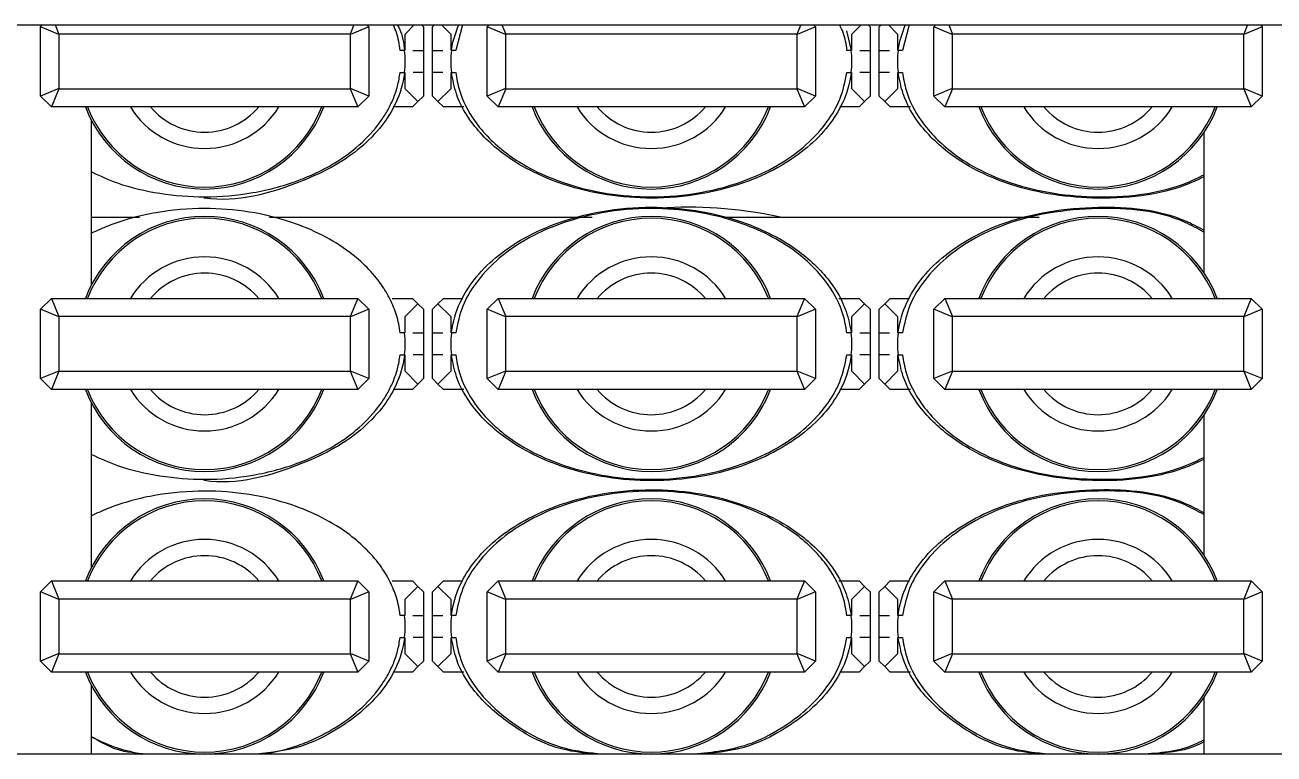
# Model space of a CAD drawing. Header units: millimetres. Extents: x 10 to 584, y 10 to 410.
# Drawn here: x 489.471 to 491.755, y 301.845 to 303.178 of the extents above; entities that cross this region are included whole.
import ezdxf

# ---------------------------------------------------------------- set-up
doc = ezdxf.new("R2010")
doc.units = ezdxf.units.MM

msp = doc.modelspace()

# ---------------------------------------------------------------- linework, layer by layer
at = {"color": 7, "linetype": 'Continuous', "lineweight": 25}
for p, q in [((487.97622, 303.17831), (493.24289, 303.17831)), ((489.49955, 303.17498), (489.50289, 303.17831)), ((489.49955, 303.04831), (489.49955, 303.17498)), ((489.53289, 303.16117), (489.49955, 303.17498)), ((489.52646, 303.17831), (489.53336, 303.16165)), ((489.53336, 303.16165), (489.53289, 303.16117)), ((489.53289, 303.16117), (489.53289, 303.06212)), ((490.06575, 303.16165), (489.53336, 303.16165)), ((490.07265, 303.17831), (490.06575, 303.16165)), ((490.06622, 303.16117), (490.06575, 303.16165)), ((490.09955, 303.17498), (490.06622, 303.16117)), ((490.06622, 303.06212), (490.06622, 303.16117)), ((490.09622, 303.17831), (490.09955, 303.17498)), ((490.09955, 303.17498), (490.09955, 303.04831)), ((490.16622, 303.16165), (490.18289, 303.17831)), ((490.16622, 303.13165), (490.16622, 303.16165)), ((490.19622, 303.17831), (490.19955, 303.17498)), ((490.19955, 303.17498), (490.19955, 303.13165)), ((490.21622, 303.17498), (490.21955, 303.17831)), ((490.21622, 303.13165), (490.21622, 303.17498)), ((490.23289, 303.17831), (490.24955, 303.16165)), ((490.24955, 303.16165), (490.24955, 303.13165)), ((490.31622, 303.17498), (490.31955, 303.17831)), ((490.31622, 303.04831), (490.31622, 303.17498)), ((490.34955, 303.16117), (490.31622, 303.17498)), ((490.34312, 303.17831), (490.35003, 303.16165)), ((490.35003, 303.16165), (490.34955, 303.16117)), ((490.34955, 303.16117), (490.34955, 303.06212)), ((490.88241, 303.16165), (490.35003, 303.16165)), ((490.88932, 303.17831), (490.88241, 303.16165)), ((490.88289, 303.16117), (490.88241, 303.16165)), ((490.91622, 303.17498), (490.88289, 303.16117)), ((490.88289, 303.06212), (490.88289, 303.16117)), ((490.91289, 303.17831), (490.91622, 303.17498)), ((490.91622, 303.17498), (490.91622, 303.04831)), ((490.97317, 303.16767), (490.98171, 303.13165)), ((490.98289, 303.16165), (490.99955, 303.17831)), ((490.98289, 303.13165), (490.98289, 303.16165)), ((491.01289, 303.17831), (491.01622, 303.17498)), ((491.01622, 303.17498), (491.01622, 303.13165)), ((491.03289, 303.17498), (491.03622, 303.17831)), ((491.03289, 303.13165), (491.03289, 303.17498)), ((491.04955, 303.17831), (491.06622, 303.16165)), ((491.06622, 303.16165), (491.06622, 303.13165)), ((491.13289, 303.17498), (491.13622, 303.17831)), ((491.13289, 303.04831), (491.13289, 303.17498)), ((491.16622, 303.16117), (491.13289, 303.17498)), ((491.15979, 303.17831), (491.16669, 303.16165)), ((491.16669, 303.16165), (491.16622, 303.16117)), ((491.16622, 303.16117), (491.16622, 303.06212)), ((491.69908, 303.16165), (491.16669, 303.16165)), ((491.70598, 303.17831), (491.69908, 303.16165)), ((491.69955, 303.16117), (491.69908, 303.16165)), ((491.73289, 303.17498), (491.69955, 303.16117)), ((491.69955, 303.06212), (491.69955, 303.16117)), ((491.72955, 303.17831), (491.73289, 303.17498)), ((491.73289, 303.17498), (491.73289, 303.04831)), ((490.16505, 303.13165), (490.15721, 303.13165)), ((490.25865, 303.13165), (490.25073, 303.13165)), ((490.98171, 303.13165), (490.97388, 303.13165)), ((491.07532, 303.13165), (491.0674, 303.13165)), ((490.15712, 303.09165), (490.16505, 303.09165)), ((490.16622, 303.06165), (490.16622, 303.09165)), ((490.19955, 303.09165), (490.19955, 303.04831)), ((490.21622, 303.04831), (490.21622, 303.09165)), ((490.24955, 303.09165), (490.24955, 303.06165)), ((490.25073, 303.09165), (490.25857, 303.09165)), ((490.97379, 303.09165), (490.98171, 303.09165)), ((490.98289, 303.06165), (490.98289, 303.09165)), ((491.01622, 303.09165), (491.01622, 303.04831)), ((491.03289, 303.04831), (491.03289, 303.09165)), ((491.06622, 303.09165), (491.06622, 303.06165)), ((491.0674, 303.09165), (491.07523, 303.09165)), ((489.53289, 303.06212), (489.49955, 303.04831)), ((489.51955, 303.02831), (489.49955, 303.04831)), ((489.53336, 303.06165), (489.51955, 303.02831)), ((489.53289, 303.06212), (489.53336, 303.06165)), ((489.53336, 303.06165), (490.06575, 303.06165)), ((490.06575, 303.06165), (490.06622, 303.06212)), ((490.06575, 303.06165), (490.07955, 303.02831)), ((490.09955, 303.04831), (490.06622, 303.06212)), ((490.09955, 303.04831), (490.07955, 303.02831)), ((490.18955, 303.03831), (490.16622, 303.06165)), ((490.19955, 303.04831), (490.18955, 303.03831)), ((490.22622, 303.03831), (490.21622, 303.04831)), ((490.24955, 303.06165), (490.22622, 303.03831)), ((490.34955, 303.06212), (490.31622, 303.04831)), ((490.33622, 303.02831), (490.31622, 303.04831)), ((490.35003, 303.06165), (490.33622, 303.02831)), ((490.34955, 303.06212), (490.35003, 303.06165)), ((490.35003, 303.06165), (490.88241, 303.06165)), ((490.88241, 303.06165), (490.88289, 303.06212)), ((490.88241, 303.06165), (490.89622, 303.02831)), ((490.91622, 303.04831), (490.88289, 303.06212)), ((490.91622, 303.04831), (490.89622, 303.02831)), ((491.00622, 303.03831), (490.98289, 303.06165)), ((491.01622, 303.04831), (491.00622, 303.03831)), ((491.04289, 303.03831), (491.03289, 303.04831)), ((491.06622, 303.06165), (491.04289, 303.03831)), ((491.16622, 303.06212), (491.13289, 303.04831)), ((491.15289, 303.02831), (491.13289, 303.04831)), ((491.16669, 303.06165), (491.15289, 303.02831)), ((491.16622, 303.06212), (491.16669, 303.06165)), ((491.16669, 303.06165), (491.69908, 303.06165)), ((491.69908, 303.06165), (491.69955, 303.06212)), ((491.69908, 303.06165), (491.71289, 303.02831)), ((491.73289, 303.04831), (491.69955, 303.06212)), ((491.73289, 303.04831), (491.71289, 303.02831)), ((490.07955, 303.02831), (489.51955, 303.02831)), ((490.17955, 303.02831), (490.14433, 303.02831)), ((490.18955, 303.03831), (490.17955, 303.02831)), ((490.23622, 303.02831), (490.22622, 303.03831)), ((490.27319, 303.02831), (490.23622, 303.02831)), ((490.89622, 303.02831), (490.33622, 303.02831)), ((490.99622, 303.02831), (490.96099, 303.02831)), ((491.00622, 303.03831), (490.99622, 303.02831)), ((491.05289, 303.02831), (491.04289, 303.03831)), ((491.08986, 303.02831), (491.05289, 303.02831)), ((491.71289, 303.02831), (491.15289, 303.02831)), ((489.59289, 302.7033), (489.59289, 303.00333)), ((491.62622, 302.98101), (491.62622, 302.72562)), ((489.68057, 302.82648), (489.59289, 302.82648)), ((490.50837, 302.82648), (489.91811, 302.82648)), ((491.32504, 302.82648), (490.74688, 302.82648)), ((489.49955, 302.65831), (489.51955, 302.67831)), ((489.49955, 302.53165), (489.49955, 302.65831)), ((489.53289, 302.64451), (489.49955, 302.65831)), ((489.51955, 302.67831), (490.07955, 302.67831)), ((489.51955, 302.67831), (489.53336, 302.64498)), ((490.07955, 302.67831), (490.06575, 302.64498)), ((490.09955, 302.65831), (490.06622, 302.64451)), ((490.07955, 302.67831), (490.09955, 302.65831)), ((490.09955, 302.65831), (490.09955, 302.53165)), ((490.14259, 302.67831), (490.17955, 302.67831)), ((490.16622, 302.64498), (490.18955, 302.66831)), ((490.17955, 302.67831), (490.18955, 302.66831)), ((490.18955, 302.66831), (490.19955, 302.65831)), ((490.19955, 302.65831), (490.19955, 302.61498)), ((490.21622, 302.65831), (490.22622, 302.66831)), ((490.21622, 302.61498), (490.21622, 302.65831)), ((490.22622, 302.66831), (490.23622, 302.67831)), ((490.22622, 302.66831), (490.24955, 302.64498)), ((490.23622, 302.67831), (490.27145, 302.67831)), ((490.31622, 302.65831), (490.33622, 302.67831)), ((490.31622, 302.53165), (490.31622, 302.65831)), ((490.34955, 302.64451), (490.31622, 302.65831)), ((490.33622, 302.67831), (490.89622, 302.67831)), ((490.33622, 302.67831), (490.35003, 302.64498)), ((490.89622, 302.67831), (490.88241, 302.64498)), ((490.91622, 302.65831), (490.88289, 302.64451)), ((490.89622, 302.67831), (490.91622, 302.65831)), ((490.91622, 302.65831), (490.91622, 302.53165)), ((490.95925, 302.67831), (490.99622, 302.67831)), ((490.98289, 302.64498), (491.00622, 302.66831)), ((490.99622, 302.67831), (491.00622, 302.66831)), ((491.00622, 302.66831), (491.01622, 302.65831)), ((491.01622, 302.65831), (491.01622, 302.61498)), ((491.03289, 302.65831), (491.04289, 302.66831)), ((491.03289, 302.61498), (491.03289, 302.65831)), ((491.04289, 302.66831), (491.05289, 302.67831)), ((491.04289, 302.66831), (491.06622, 302.64498)), ((491.05289, 302.67831), (491.08811, 302.67831)), ((491.13289, 302.65831), (491.15289, 302.67831)), ((491.13289, 302.53165), (491.13289, 302.65831)), ((491.16622, 302.64451), (491.13289, 302.65831)), ((491.15289, 302.67831), (491.16669, 302.64498)), ((491.15289, 302.67831), (491.71289, 302.67831)), ((491.71289, 302.67831), (491.69908, 302.64498)), ((491.73289, 302.65831), (491.69955, 302.64451)), ((491.71289, 302.67831), (491.73289, 302.65831)), ((491.73289, 302.65831), (491.73289, 302.53165)), ((489.53336, 302.64498), (489.53289, 302.64451)), ((489.53289, 302.64451), (489.53289, 302.54545)), ((490.06575, 302.64498), (489.53336, 302.64498)), ((490.06622, 302.64451), (490.06575, 302.64498)), ((490.06622, 302.54545), (490.06622, 302.64451)), ((490.16622, 302.61498), (490.16622, 302.64498)), ((490.24955, 302.64498), (490.24955, 302.61498)), ((490.35003, 302.64498), (490.34955, 302.64451)), ((490.34955, 302.64451), (490.34955, 302.54545)), ((490.88241, 302.64498), (490.35003, 302.64498)), ((490.88289, 302.64451), (490.88241, 302.64498)), ((490.88289, 302.54545), (490.88289, 302.64451)), ((490.98289, 302.61498), (490.98289, 302.64498)), ((491.06622, 302.64498), (491.06622, 302.61498)), ((491.16669, 302.64498), (491.16622, 302.64451)), ((491.16622, 302.64451), (491.16622, 302.54545)), ((491.69908, 302.64498), (491.16669, 302.64498)), ((491.69955, 302.64451), (491.69908, 302.64498)), ((491.69955, 302.54545), (491.69955, 302.64451)), ((490.16505, 302.61498), (490.15721, 302.61498)), ((490.25865, 302.61498), (490.25073, 302.61498)), ((490.98171, 302.61498), (490.97388, 302.61498)), ((491.07532, 302.61498), (491.0674, 302.61498)), ((490.15712, 302.57498), (490.16505, 302.57498)), ((490.16622, 302.54498), (490.16622, 302.57498)), ((490.19955, 302.57498), (490.19955, 302.53165)), ((490.21622, 302.53165), (490.21622, 302.57498)), ((490.24955, 302.57498), (490.24955, 302.54498)), ((490.25073, 302.57498), (490.25857, 302.57498)), ((490.97379, 302.57498), (490.98171, 302.57498)), ((490.98289, 302.54498), (490.98289, 302.57498)), ((491.01622, 302.57498), (491.01622, 302.53165)), ((491.03289, 302.53165), (491.03289, 302.57498)), ((491.06622, 302.57498), (491.06622, 302.54498)), ((491.0674, 302.57498), (491.07523, 302.57498)), ((489.53289, 302.54545), (489.49955, 302.53165)), ((489.53336, 302.54498), (489.51955, 302.51165)), ((489.53289, 302.54545), (489.53336, 302.54498)), ((489.53336, 302.54498), (490.06575, 302.54498)), ((490.06575, 302.54498), (490.06622, 302.54545)), ((490.06575, 302.54498), (490.07955, 302.51165)), ((490.09955, 302.53165), (490.06622, 302.54545)), ((490.18955, 302.52165), (490.16622, 302.54498)), ((490.24955, 302.54498), (490.22622, 302.52165)), ((490.34955, 302.54545), (490.31622, 302.53165)), ((490.35003, 302.54498), (490.33622, 302.51165)), ((490.34955, 302.54545), (490.35003, 302.54498)), ((490.35003, 302.54498), (490.88241, 302.54498)), ((490.88241, 302.54498), (490.88289, 302.54545)), ((490.88241, 302.54498), (490.89622, 302.51165)), ((490.91622, 302.53165), (490.88289, 302.54545)), ((491.00622, 302.52165), (490.98289, 302.54498)), ((491.06622, 302.54498), (491.04289, 302.52165)), ((491.16622, 302.54545), (491.13289, 302.53165)), ((491.16669, 302.54498), (491.15289, 302.51165)), ((491.16622, 302.54545), (491.16669, 302.54498)), ((491.16669, 302.54498), (491.69908, 302.54498)), ((491.69908, 302.54498), (491.69955, 302.54545)), ((491.69908, 302.54498), (491.71289, 302.51165)), ((491.73289, 302.53165), (491.69955, 302.54545)), ((489.51955, 302.51165), (489.49955, 302.53165)), ((490.09955, 302.53165), (490.07955, 302.51165)), ((490.18955, 302.52165), (490.17955, 302.51165)), ((490.19955, 302.53165), (490.18955, 302.52165)), ((490.22622, 302.52165), (490.21622, 302.53165)), ((490.23622, 302.51165), (490.22622, 302.52165)), ((490.33622, 302.51165), (490.31622, 302.53165)), ((490.91622, 302.53165), (490.89622, 302.51165)), ((491.00622, 302.52165), (490.99622, 302.51165)), ((491.01622, 302.53165), (491.00622, 302.52165)), ((491.04289, 302.52165), (491.03289, 302.53165)), ((491.05289, 302.51165), (491.04289, 302.52165)), ((491.15289, 302.51165), (491.13289, 302.53165)), ((491.73289, 302.53165), (491.71289, 302.51165)), ((490.07955, 302.51165), (489.51955, 302.51165)), ((490.17955, 302.51165), (490.14433, 302.51165)), ((490.27319, 302.51165), (490.23622, 302.51165)), ((490.89622, 302.51165), (490.33622, 302.51165)), ((490.99622, 302.51165), (490.96099, 302.51165)), ((491.08986, 302.51165), (491.05289, 302.51165)), ((491.71289, 302.51165), (491.15289, 302.51165)), ((489.59289, 302.18663), (489.59289, 302.48666)), ((491.62622, 302.46434), (491.62622, 302.20895)), ((489.49955, 302.14165), (489.51955, 302.16165)), ((489.51955, 302.16165), (489.53336, 302.12831)), ((489.51955, 302.16165), (490.07955, 302.16165)), ((490.07955, 302.16165), (490.06575, 302.12831)), ((490.07955, 302.16165), (490.09955, 302.14165)), ((490.14259, 302.16165), (490.17955, 302.16165)), ((490.17955, 302.16165), (490.18955, 302.15165)), ((490.22622, 302.15165), (490.23622, 302.16165)), ((490.23622, 302.16165), (490.27145, 302.16165)), ((490.31622, 302.14165), (490.33622, 302.16165)), ((490.33622, 302.16165), (490.35003, 302.12831)), ((490.33622, 302.16165), (490.89622, 302.16165)), ((490.89622, 302.16165), (490.88241, 302.12831)), ((490.89622, 302.16165), (490.91622, 302.14165)), ((490.95925, 302.16165), (490.99622, 302.16165)), ((490.99622, 302.16165), (491.00622, 302.15165)), ((491.04289, 302.15165), (491.05289, 302.16165)), ((491.05289, 302.16165), (491.08811, 302.16165)), ((491.13289, 302.14165), (491.15289, 302.16165)), ((491.15289, 302.16165), (491.16669, 302.12831)), ((491.15289, 302.16165), (491.71289, 302.16165)), ((491.71289, 302.16165), (491.69908, 302.12831)), ((491.71289, 302.16165), (491.73289, 302.14165)), ((489.53289, 302.12784), (489.49955, 302.14165)), ((489.49955, 302.01498), (489.49955, 302.14165)), ((490.09955, 302.14165), (490.06622, 302.12784)), ((490.09955, 302.14165), (490.09955, 302.01498)), ((490.16622, 302.12831), (490.18955, 302.15165)), ((490.18955, 302.15165), (490.19955, 302.14165)), ((490.19955, 302.14165), (490.19955, 302.09831)), ((490.21622, 302.14165), (490.22622, 302.15165)), ((490.21622, 302.09831), (490.21622, 302.14165)), ((490.22622, 302.15165), (490.24955, 302.12831)), ((490.31622, 302.01498), (490.31622, 302.14165)), ((490.34955, 302.12784), (490.31622, 302.14165)), ((490.91622, 302.14165), (490.88289, 302.12784)), ((490.91622, 302.14165), (490.91622, 302.01498)), ((490.98289, 302.12831), (491.00622, 302.15165)), ((491.00622, 302.15165), (491.01622, 302.14165)), ((491.01622, 302.14165), (491.01622, 302.09831)), ((491.03289, 302.14165), (491.04289, 302.15165)), ((491.03289, 302.09831), (491.03289, 302.14165)), ((491.04289, 302.15165), (491.06622, 302.12831)), ((491.13289, 302.01498), (491.13289, 302.14165)), ((491.16622, 302.12784), (491.13289, 302.14165)), ((491.73289, 302.14165), (491.69955, 302.12784)), ((491.73289, 302.14165), (491.73289, 302.01498)), ((489.53336, 302.12831), (489.53289, 302.12784)), ((489.53289, 302.12784), (489.53289, 302.02879)), ((490.06575, 302.12831), (489.53336, 302.12831)), ((490.06622, 302.12784), (490.06575, 302.12831)), ((490.06622, 302.02879), (490.06622, 302.12784)), ((490.16622, 302.09831), (490.16622, 302.12831)), ((490.24955, 302.12831), (490.24955, 302.09831)), ((490.35003, 302.12831), (490.34955, 302.12784)), ((490.34955, 302.12784), (490.34955, 302.02879)), ((490.88241, 302.12831), (490.35003, 302.12831)), ((490.88289, 302.12784), (490.88241, 302.12831)), ((490.88289, 302.02879), (490.88289, 302.12784)), ((490.98289, 302.09831), (490.98289, 302.12831)), ((491.06622, 302.12831), (491.06622, 302.09831)), ((491.16669, 302.12831), (491.16622, 302.12784)), ((491.16622, 302.12784), (491.16622, 302.02879)), ((491.69908, 302.12831), (491.16669, 302.12831)), ((491.69955, 302.12784), (491.69908, 302.12831)), ((491.69955, 302.02879), (491.69955, 302.12784)), ((490.16505, 302.09831), (490.15721, 302.09831)), ((490.25865, 302.09831), (490.25073, 302.09831)), ((490.98171, 302.09831), (490.97388, 302.09831)), ((491.07532, 302.09831), (491.0674, 302.09831)), ((490.15712, 302.05831), (490.16505, 302.05831)), ((490.16622, 302.02831), (490.16622, 302.05831)), ((490.19955, 302.05831), (490.19955, 302.01498)), ((490.21622, 302.01498), (490.21622, 302.05831)), ((490.24955, 302.05831), (490.24955, 302.02831)), ((490.25073, 302.05831), (490.25857, 302.05831)), ((490.97379, 302.05831), (490.98171, 302.05831)), ((490.98289, 302.02831), (490.98289, 302.05831)), ((491.01622, 302.05831), (491.01622, 302.01498)), ((491.03289, 302.01498), (491.03289, 302.05831)), ((491.06622, 302.05831), (491.06622, 302.02831)), ((491.0674, 302.05831), (491.07523, 302.05831)), ((489.53289, 302.02879), (489.49955, 302.01498)), ((489.53336, 302.02831), (489.51955, 301.99498)), ((489.53289, 302.02879), (489.53336, 302.02831)), ((489.53336, 302.02831), (490.06575, 302.02831)), ((490.06575, 302.02831), (490.06622, 302.02879)), ((490.06575, 302.02831), (490.07955, 301.99498)), ((490.09955, 302.01498), (490.06622, 302.02879)), ((490.18955, 302.00498), (490.16622, 302.02831)), ((490.24955, 302.02831), (490.22622, 302.00498)), ((490.34955, 302.02879), (490.31622, 302.01498)), ((490.35003, 302.02831), (490.33622, 301.99498)), ((490.34955, 302.02879), (490.35003, 302.02831)), ((490.35003, 302.02831), (490.88241, 302.02831)), ((490.88241, 302.02831), (490.88289, 302.02879)), ((490.88241, 302.02831), (490.89622, 301.99498)), ((490.91622, 302.01498), (490.88289, 302.02879)), ((491.00622, 302.00498), (490.98289, 302.02831)), ((491.06622, 302.02831), (491.04289, 302.00498)), ((491.16622, 302.02879), (491.13289, 302.01498)), ((491.16669, 302.02831), (491.15289, 301.99498)), ((491.16622, 302.02879), (491.16669, 302.02831)), ((491.16669, 302.02831), (491.69908, 302.02831)), ((491.69908, 302.02831), (491.69955, 302.02879)), ((491.69908, 302.02831), (491.71289, 301.99498)), ((491.73289, 302.01498), (491.69955, 302.02879)), ((489.51955, 301.99498), (489.49955, 302.01498)), ((490.07955, 301.99498), (489.51955, 301.99498)), ((490.09955, 302.01498), (490.07955, 301.99498)), ((490.17955, 301.99498), (490.14433, 301.99498)), ((490.18955, 302.00498), (490.17955, 301.99498)), ((490.19955, 302.01498), (490.18955, 302.00498)), ((490.22622, 302.00498), (490.21622, 302.01498)), ((490.23622, 301.99498), (490.22622, 302.00498)), ((490.27319, 301.99498), (490.23622, 301.99498)), ((490.33622, 301.99498), (490.31622, 302.01498)), ((490.89622, 301.99498), (490.33622, 301.99498)), ((490.91622, 302.01498), (490.89622, 301.99498)), ((490.99622, 301.99498), (490.96099, 301.99498)), ((491.00622, 302.00498), (490.99622, 301.99498)), ((491.01622, 302.01498), (491.00622, 302.00498)), ((491.04289, 302.00498), (491.03289, 302.01498)), ((491.05289, 301.99498), (491.04289, 302.00498)), ((491.08986, 301.99498), (491.05289, 301.99498)), ((491.15289, 301.99498), (491.13289, 302.01498)), ((491.71289, 301.99498), (491.15289, 301.99498)), ((491.73289, 302.01498), (491.71289, 301.99498)), ((489.59289, 301.84498), (489.59289, 301.96999)), ((491.62622, 301.94767), (491.62622, 301.84498)), ((491.77622, 301.84498), (489.44289, 301.84498))]:
    msp.add_line(p, q, dxfattribs=at)
at = {"color": 59, "linetype": 'Continuous', "lineweight": 25}
for p, q in [((490.27109, 303.17831), (490.25865, 303.13165)), ((491.08776, 303.17831), (491.07532, 303.13165))]:
    msp.add_line(p, q, dxfattribs=at)
at = {"color": 7, "linetype": 'Continuous', "lineweight": 25}
for centre, radius, start, end in [((489.79955, 303.11165), 0.23333, 200.92483, 339.07517), ((490.61622, 303.11165), 0.23333, 200.92483, 339.07517), ((491.43289, 303.11165), 0.23333, 200.92483, 339.07517), ((490.68289, 302.04498), 0.8, 77.65163, 92.73316), ((489.79955, 302.59498), 0.23333, 20.92483, 159.07517), ((490.61622, 302.59498), 0.23333, 20.92483, 159.07517), ((491.43289, 302.59498), 0.23333, 20.92483, 159.07517), ((489.79955, 302.59498), 0.23333, 200.92483, 339.07517), ((490.61622, 302.59498), 0.23333, 200.92483, 339.07517), ((491.43289, 302.59498), 0.23333, 200.92483, 339.07517), ((489.79955, 302.07831), 0.23333, 20.92483, 159.07517), ((490.61622, 302.07831), 0.23333, 20.92483, 159.07517), ((491.43289, 302.07831), 0.23333, 20.92483, 159.07517), ((489.79955, 302.07831), 0.23333, 200.92483, 339.07517), ((490.61622, 302.07831), 0.23333, 200.92483, 339.07517), ((491.43289, 302.07831), 0.23333, 200.92483, 339.07517)]:
    msp.add_arc(centre, radius, start, end, dxfattribs=at)
at = {"color": 59, "linetype": 'Continuous', "lineweight": 25}
for centre, radius, start, end in [((489.79955, 303.11165), 0.22981, 201.26068, 338.73932), ((489.79955, 303.11165), 0.15921, 211.5611, 328.4389), ((489.79955, 303.11165), 0.1294, 220.09101, 319.90899), ((490.61622, 303.11165), 0.22981, 201.26068, 338.73932), ((490.61622, 303.11165), 0.15921, 211.5611, 328.4389), ((490.61622, 303.11165), 0.1294, 220.09101, 319.90899), ((491.43289, 303.11165), 0.22981, 201.26068, 338.73932), ((491.43289, 303.11165), 0.15921, 211.5611, 328.4389), ((491.43289, 303.11165), 0.1294, 220.09101, 319.90899), ((489.79955, 302.59498), 0.22981, 21.26068, 158.73932), ((490.61622, 302.59498), 0.22981, 21.26068, 158.73932), ((491.43289, 302.59498), 0.22981, 21.26068, 158.73932), ((489.79955, 302.59498), 0.15921, 31.5611, 148.4389), ((490.61622, 302.59498), 0.15921, 31.5611, 148.4389), ((491.43289, 302.59498), 0.15921, 31.5611, 148.4389), ((489.79955, 302.59498), 0.1294, 40.09101, 139.90899), ((490.61622, 302.59498), 0.1294, 40.09101, 139.90899), ((491.43289, 302.59498), 0.1294, 40.09101, 139.90899), ((489.79955, 302.59498), 0.22981, 201.26068, 338.73932), ((489.79955, 302.59498), 0.15921, 211.5611, 328.4389), ((489.79955, 302.59498), 0.1294, 220.09101, 319.90899), ((490.61622, 302.59498), 0.22981, 201.26068, 338.73932), ((490.61622, 302.59498), 0.15921, 211.5611, 328.4389), ((490.61622, 302.59498), 0.1294, 220.09101, 319.90899), ((491.43289, 302.59498), 0.22981, 201.26068, 338.73932), ((491.43289, 302.59498), 0.15921, 211.5611, 328.4389), ((491.43289, 302.59498), 0.1294, 220.09101, 319.90899), ((489.79955, 302.07831), 0.22981, 21.26068, 158.73932), ((490.61622, 302.07831), 0.22981, 21.26068, 158.73932), ((491.43289, 302.07831), 0.22981, 21.26068, 158.73932), ((489.79955, 302.07831), 0.15921, 31.5611, 148.4389), ((490.61622, 302.07831), 0.15921, 31.5611, 148.4389), ((491.43289, 302.07831), 0.15921, 31.5611, 148.4389), ((489.79955, 302.07831), 0.1294, 40.09101, 139.90899), ((490.61622, 302.07831), 0.1294, 40.09101, 139.90899), ((491.43289, 302.07831), 0.1294, 40.09101, 139.90899), ((489.79955, 302.07831), 0.22981, 201.26068, 338.73932), ((489.79955, 302.07831), 0.15921, 211.5611, 328.4389), ((489.79955, 302.07831), 0.1294, 220.09101, 319.90899), ((490.61622, 302.07831), 0.22981, 201.26068, 338.73932), ((490.61622, 302.07831), 0.15921, 211.5611, 328.4389), ((490.61622, 302.07831), 0.1294, 220.09101, 319.90899), ((491.43289, 302.07831), 0.22981, 201.26068, 338.73932), ((491.43289, 302.07831), 0.15921, 211.5611, 328.4389), ((491.43289, 302.07831), 0.1294, 220.09101, 319.90899)]:
    msp.add_arc(centre, radius, start, end, dxfattribs=at)
at = {"color": 7, "linetype": 'Continuous', "lineweight": 25}
for centre, start_param, end_param in [((489.79955, 303.11165), 3.0615071, 3.2216782), ((490.61622, 303.11165), 6.2030997, 6.3632709), ((490.61622, 303.11165), 3.0615071, 3.2216782), ((491.43289, 303.11165), 6.2030997, 6.3632709), ((489.79955, 302.59498), 3.0615071, 3.2216782), ((490.61622, 302.59498), 6.2030997, 6.3632709), ((490.61622, 302.59498), 3.0615071, 3.2216782), ((491.43289, 302.59498), 6.2030997, 6.3632709), ((489.79955, 302.07831), 3.0615071, 3.2216782), ((490.61622, 302.07831), 6.2030997, 6.3632709), ((490.61622, 302.07831), 3.0615071, 3.2216782), ((491.43289, 302.07831), 6.2030997, 6.3632709)]:
    msp.add_ellipse(centre, major_axis=(-0.36667, 0), ratio=0.6818182, start_param=start_param, end_param=end_param, dxfattribs=at)
at = {"color": 59, "linetype": 'Continuous', "lineweight": 25}
for points, knots in [([(490.15721, 303.13165), (490.1564, 303.13716), (490.15478, 303.14823), (490.15089, 303.164), (490.14667, 303.17374), (490.14469, 303.17831)], [0, 0, 0, 0, 0.3443695, 0.6918392, 1, 1, 1, 1]), ([(490.97388, 303.13165), (490.97247, 303.1429), (490.97041, 303.15934), (490.96255, 303.17376), (490.96006, 303.17831)], [0, 0, 0, 0, 0.6840784, 1, 1, 1, 1]), ([(491.07523, 303.09165), (491.07715, 303.08061), (491.08261, 303.04916), (491.11081, 302.99538), (491.17417, 302.93261), (491.28502, 302.87789), (491.43814, 302.85643), (491.56174, 302.87168), (491.6207, 302.90147), (491.62622, 302.90426)], [0, 0, 0, 0, 0.05103096, 0.14531388, 0.27133093, 0.45308526, 0.69852134, 0.97176084, 1, 1, 1, 1]), ([(491.62622, 302.79953), (491.61498, 302.80573), (491.55653, 302.83796), (491.4257, 302.8492), (491.28904, 302.82857), (491.18063, 302.77605), (491.12161, 302.72523), (491.08548, 302.66413), (491.07878, 302.63173), (491.07532, 302.61498)], [0, 0, 0, 0, 0.0583791, 0.3034938, 0.5763755, 0.6805766, 0.8501383, 0.9225067, 1, 1, 1, 1]), ([(491.07523, 302.57498), (491.07715, 302.56394), (491.08261, 302.5325), (491.11081, 302.47872), (491.17417, 302.41595), (491.28502, 302.36123), (491.43814, 302.33976), (491.56174, 302.35501), (491.6207, 302.3848), (491.62622, 302.38759)], [0, 0, 0, 0, 0.051031, 0.1453139, 0.2713309, 0.4530853, 0.6985213, 0.9717608, 1, 1, 1, 1]), ([(491.62622, 302.28287), (491.61498, 302.28907), (491.55653, 302.32129), (491.4257, 302.33253), (491.28904, 302.3119), (491.18063, 302.25938), (491.12161, 302.20857), (491.08548, 302.14746), (491.07878, 302.11507), (491.07532, 302.09831)], [0, 0, 0, 0, 0.0583791, 0.3034938, 0.5763755, 0.6805766, 0.8501383, 0.9225067, 1, 1, 1, 1]), ([(489.91187, 301.84498), (489.93364, 301.84999), (489.96654, 301.85756), (490.00783, 301.8761), (490.04407, 301.89575), (490.08379, 301.92457), (490.11487, 301.95802), (490.13384, 301.9874), (490.1446, 302.00926), (490.15301, 302.03296), (490.15574, 302.04981), (490.15712, 302.05831)], [0, 0, 0, 0, 0.19283427, 0.29153473, 0.39099254, 0.54988271, 0.71470535, 0.78312826, 0.85241342, 0.92549212, 1, 1, 1, 1]), ([(490.25857, 302.05831), (490.26048, 302.04728), (490.26594, 302.01584), (490.29412, 301.96191), (490.35768, 301.9001), (490.43999, 301.85444), (490.50337, 301.84755), (490.52697, 301.84498)], [0, 0, 0, 0, 0.0909768, 0.2590622, 0.4837225, 0.8077499, 1, 1, 1, 1]), ([(490.69485, 301.84498), (490.72824, 301.84856), (490.78461, 301.8546), (490.8683, 301.89795), (490.92752, 301.94797), (490.96363, 302.00918), (490.97032, 302.04157), (490.97379, 302.05831)], [0, 0, 0, 0, 0.2633898, 0.4445776, 0.7394163, 0.8652525, 1, 1, 1, 1]), ([(491.07523, 302.05831), (491.07715, 302.04728), (491.08261, 302.01584), (491.11078, 301.96191), (491.17434, 301.9001), (491.25666, 301.85444), (491.32004, 301.84755), (491.34364, 301.84498)], [0, 0, 0, 0, 0.09097681, 0.25906222, 0.48372248, 0.80774989, 1, 1, 1, 1]), ([(489.59289, 301.87611), (489.60848, 301.86878), (489.63826, 301.85478), (489.67049, 301.84814), (489.68585, 301.84498)], [0, 0, 0, 0, 0.52353149, 1, 1, 1, 1]), ([(491.51151, 301.84498), (491.54542, 301.84722), (491.58563, 301.84988), (491.62071, 301.86807), (491.62622, 301.87093)], [0, 0, 0, 0, 0.8430401, 1, 1, 1, 1])]:
    msp.add_open_spline(points, degree=3, knots=knots, dxfattribs=at)
at = {"color": 7, "linetype": 'Continuous', "lineweight": 25}
for points, knots in [([(490.15175, 303.17831), (490.15311, 303.17596), (490.16128, 303.16185), (490.16334, 303.14537), (490.16505, 303.13165)], [0, 0, 0, 0, 0.1670986, 1, 1, 1, 1]), ([(490.25073, 303.13165), (490.2508, 303.13221), (490.25272, 303.14829), (490.25854, 303.16357), (490.26415, 303.17831)], [0, 0, 0, 0, 0.0349034, 1, 1, 1, 1]), ([(491.0674, 303.13165), (491.06746, 303.13221), (491.06939, 303.14829), (491.0752, 303.16357), (491.08082, 303.17831)], [0, 0, 0, 0, 0.0349034, 1, 1, 1, 1]), ([(490.18053, 303.13165), (490.18359, 303.13165), (490.19521, 303.13165), (490.19906, 303.13165), (490.19948, 303.13165), (490.19955, 303.13165)], [0, 0, 0, 0, 0.2301759, 0.8737531, 1, 1, 1, 1]), ([(490.21622, 303.13165), (490.2171, 303.13165), (490.21842, 303.13165), (490.23077, 303.13165), (490.23484, 303.13165)], [0, 0, 0, 0, 0.6701369, 1, 1, 1, 1]), ([(490.99719, 303.13165), (491.00026, 303.13165), (491.01188, 303.13165), (491.01573, 303.13165), (491.01615, 303.13165), (491.01622, 303.13165)], [0, 0, 0, 0, 0.2301759, 0.8737531, 1, 1, 1, 1]), ([(491.03289, 303.13165), (491.03377, 303.13165), (491.03509, 303.13165), (491.04743, 303.13165), (491.05151, 303.13165)], [0, 0, 0, 0, 0.6701369, 1, 1, 1, 1]), ([(489.59289, 302.90944), (489.60855, 302.90236), (489.64847, 302.8843), (489.71833, 302.86844), (489.80178, 302.86171), (489.88934, 302.86922), (489.95884, 302.88799), (490.00785, 302.90935), (490.04407, 302.92911), (490.0838, 302.95789), (490.11487, 302.99135), (490.13384, 303.02073), (490.1446, 303.04259), (490.15301, 303.0663), (490.15574, 303.08314), (490.15712, 303.09165)], [0, 0, 0, 0, 0.0764951, 0.1950303, 0.3168727, 0.4485931, 0.5847217, 0.635502, 0.686672, 0.7684193, 0.8532189, 0.8884218, 0.9240682, 0.9616665, 1, 1, 1, 1]), ([(490.16505, 303.09165), (490.16498, 303.09109), (490.16265, 303.07182), (490.15212, 303.03706), (490.11348, 302.97556), (490.05244, 302.92572), (489.94375, 302.87693), (489.85834, 302.85241), (489.79878, 302.86176), (489.7984, 302.86182)], [0, 0, 0, 0, 0.00362458, 0.12443297, 0.22823096, 0.46689022, 0.61340829, 0.99756915, 1, 1, 1, 1]), ([(490.19955, 303.09165), (490.19867, 303.09165), (490.19736, 303.09165), (490.18501, 303.09165), (490.18093, 303.09165)], [0, 0, 0, 0, 0.6701369, 1, 1, 1, 1]), ([(490.23525, 303.09165), (490.23218, 303.09165), (490.22056, 303.09165), (490.21671, 303.09165), (490.21629, 303.09165), (490.21622, 303.09165)], [0, 0, 0, 0, 0.2301759, 0.8737531, 1, 1, 1, 1]), ([(490.98171, 303.09165), (490.98164, 303.09109), (490.97931, 303.07182), (490.96879, 303.03707), (490.93014, 302.97551), (490.86916, 302.92615), (490.76023, 302.87541), (490.6221, 302.85273), (490.46815, 302.87554), (490.35699, 302.92846), (490.29179, 302.98942), (490.25976, 303.04419), (490.25327, 303.07829), (490.25073, 303.09165)], [0, 0, 0, 0, 0.0018163, 0.0623534, 0.1143667, 0.233959, 0.3073793, 0.4998825, 0.6727703, 0.8005481, 0.8889323, 0.9564828, 1, 1, 1, 1]), ([(490.25857, 303.09165), (490.26048, 303.08061), (490.26594, 303.04916), (490.29414, 302.99539), (490.35752, 302.93257), (490.46823, 302.87817), (490.62216, 302.85496), (490.76018, 302.87829), (490.86845, 302.93051), (490.9275, 302.9814), (490.96363, 303.0425), (490.97033, 303.07489), (490.97379, 303.09165)], [0, 0, 0, 0, 0.0365567, 0.1040975, 0.1943714, 0.3245734, 0.5003947, 0.6961333, 0.770877, 0.8925039, 0.9444139, 1, 1, 1, 1]), ([(491.01622, 303.09165), (491.01534, 303.09165), (491.01402, 303.09165), (491.00167, 303.09165), (490.9976, 303.09165)], [0, 0, 0, 0, 0.6701369, 1, 1, 1, 1]), ([(491.05191, 303.09165), (491.04885, 303.09165), (491.03723, 303.09165), (491.03338, 303.09165), (491.03296, 303.09165), (491.03289, 303.09165)], [0, 0, 0, 0, 0.2301759, 0.8737531, 1, 1, 1, 1]), ([(491.62622, 302.90043), (491.6208, 302.8978), (491.56148, 302.86897), (491.43814, 302.85415), (491.28493, 302.87527), (491.17364, 302.9285), (491.10846, 302.98941), (491.07643, 303.04419), (491.06994, 303.07829), (491.0674, 303.09165)], [0, 0, 0, 0, 0.0271831, 0.2975625, 0.5403912, 0.7198608, 0.8440004, 0.9388782, 1, 1, 1, 1]), ([(490.15721, 302.61498), (490.15642, 302.6205), (490.15484, 302.63158), (490.14931, 302.65231), (490.13944, 302.67683), (490.12172, 302.70641), (490.09703, 302.73573), (490.06112, 302.76684), (490.01494, 302.79527), (489.95333, 302.82092), (489.88088, 302.8384), (489.79728, 302.84488), (489.70985, 302.83729), (489.64055, 302.81915), (489.60282, 302.80196), (489.59289, 302.79744)], [0, 0, 0, 0, 0.0248128, 0.0498491, 0.0954171, 0.1421198, 0.2029812, 0.2654635, 0.3532116, 0.4433749, 0.5618615, 0.683654, 0.8153204, 0.9513932, 1, 1, 1, 1]), ([(490.25073, 302.61498), (490.2508, 302.61554), (490.25313, 302.63481), (490.26366, 302.66956), (490.3023, 302.73112), (490.36328, 302.78048), (490.47221, 302.83121), (490.61034, 302.8539), (490.76429, 302.83109), (490.87545, 302.77817), (490.94065, 302.71721), (490.97268, 302.66244), (490.97917, 302.62834), (490.98171, 302.61498)], [0, 0, 0, 0, 0.0018163, 0.0623534, 0.1143667, 0.233959, 0.3073793, 0.4998825, 0.6727703, 0.8005481, 0.8889323, 0.9564828, 1, 1, 1, 1]), ([(490.97388, 302.61498), (490.97196, 302.62602), (490.9665, 302.65747), (490.9383, 302.71124), (490.87492, 302.77406), (490.76422, 302.82846), (490.61028, 302.85167), (490.47226, 302.82834), (490.36399, 302.77612), (490.30494, 302.72522), (490.26881, 302.66413), (490.26211, 302.63173), (490.25865, 302.61498)], [0, 0, 0, 0, 0.0365567, 0.1040975, 0.1943714, 0.3245734, 0.5003947, 0.6961333, 0.770877, 0.8925039, 0.9444139, 1, 1, 1, 1]), ([(491.0674, 302.61498), (491.06746, 302.61554), (491.06979, 302.63481), (491.08032, 302.66955), (491.11898, 302.73113), (491.17992, 302.78041), (491.28899, 302.83144), (491.42583, 302.8515), (491.55627, 302.84037), (491.61507, 302.80915), (491.62622, 302.80322)], [0, 0, 0, 0, 0.0025465, 0.0874222, 0.1603471, 0.3280207, 0.4309591, 0.7008571, 0.9432533, 1, 1, 1, 1]), ([(490.18053, 302.61498), (490.18359, 302.61498), (490.19521, 302.61498), (490.19906, 302.61498), (490.19948, 302.61498), (490.19955, 302.61498)], [0, 0, 0, 0, 0.2301759, 0.8737531, 1, 1, 1, 1]), ([(490.21622, 302.61498), (490.2171, 302.61498), (490.21842, 302.61498), (490.23077, 302.61498), (490.23484, 302.61498)], [0, 0, 0, 0, 0.6701369, 1, 1, 1, 1]), ([(490.99719, 302.61498), (491.00026, 302.61498), (491.01188, 302.61498), (491.01573, 302.61498), (491.01615, 302.61498), (491.01622, 302.61498)], [0, 0, 0, 0, 0.2301759, 0.8737531, 1, 1, 1, 1]), ([(491.03289, 302.61498), (491.03377, 302.61498), (491.03509, 302.61498), (491.04743, 302.61498), (491.05151, 302.61498)], [0, 0, 0, 0, 0.6701235, 1, 1, 1, 1]), ([(489.59289, 302.39277), (489.60855, 302.38569), (489.64847, 302.36764), (489.71833, 302.35177), (489.80178, 302.34505), (489.88934, 302.35255), (489.95884, 302.37133), (490.00785, 302.39269), (490.04407, 302.41245), (490.0838, 302.44122), (490.11487, 302.47468), (490.13384, 302.50407), (490.1446, 302.52593), (490.15301, 302.54963), (490.15574, 302.56648), (490.15712, 302.57498)], [0, 0, 0, 0, 0.0764951, 0.1950303, 0.3168727, 0.4485931, 0.5847217, 0.635502, 0.686672, 0.7684193, 0.8532189, 0.8884218, 0.9240682, 0.9616665, 1, 1, 1, 1]), ([(490.16505, 302.57498), (490.16498, 302.57442), (490.16265, 302.55515), (490.15212, 302.52039), (490.11348, 302.45889), (490.05244, 302.40905), (489.94375, 302.36026), (489.85834, 302.33574), (489.79878, 302.3451), (489.7984, 302.34516)], [0, 0, 0, 0, 0.00362458, 0.12443297, 0.22823096, 0.46689022, 0.61340829, 0.99756915, 1, 1, 1, 1]), ([(490.19955, 302.57498), (490.19867, 302.57498), (490.19736, 302.57498), (490.18501, 302.57498), (490.18093, 302.57498)], [0, 0, 0, 0, 0.6701369, 1, 1, 1, 1]), ([(490.23525, 302.57498), (490.23218, 302.57498), (490.22056, 302.57498), (490.21671, 302.57498), (490.21629, 302.57498), (490.21622, 302.57498)], [0, 0, 0, 0, 0.2301759, 0.8737531, 1, 1, 1, 1]), ([(490.98171, 302.57498), (490.98164, 302.57442), (490.97931, 302.55515), (490.96879, 302.52041), (490.93014, 302.45884), (490.86916, 302.40948), (490.76023, 302.35875), (490.6221, 302.33606), (490.46815, 302.35887), (490.35699, 302.41179), (490.29179, 302.47275), (490.25976, 302.52752), (490.25327, 302.56162), (490.25073, 302.57498)], [0, 0, 0, 0, 0.0018163, 0.0623534, 0.1143667, 0.233959, 0.3073793, 0.4998825, 0.6727703, 0.8005481, 0.8889323, 0.9564828, 1, 1, 1, 1]), ([(490.25857, 302.57498), (490.26048, 302.56394), (490.26594, 302.5325), (490.29414, 302.47872), (490.35752, 302.4159), (490.46823, 302.3615), (490.62216, 302.33829), (490.76018, 302.36162), (490.86845, 302.41384), (490.9275, 302.46474), (490.96363, 302.52583), (490.97033, 302.55823), (490.97379, 302.57498)], [0, 0, 0, 0, 0.0365567, 0.1040975, 0.1943714, 0.3245734, 0.5003947, 0.6961333, 0.770877, 0.8925039, 0.9444139, 1, 1, 1, 1]), ([(491.01622, 302.57498), (491.01534, 302.57498), (491.01402, 302.57498), (491.00167, 302.57498), (490.9976, 302.57498)], [0, 0, 0, 0, 0.6701369, 1, 1, 1, 1]), ([(491.05191, 302.57498), (491.04885, 302.57498), (491.03723, 302.57498), (491.03338, 302.57498), (491.03296, 302.57498), (491.03289, 302.57498)], [0, 0, 0, 0, 0.2301759, 0.8737531, 1, 1, 1, 1]), ([(491.62622, 302.38377), (491.6208, 302.38113), (491.56148, 302.35231), (491.43814, 302.33749), (491.28493, 302.35861), (491.17364, 302.41183), (491.10846, 302.47274), (491.07643, 302.52752), (491.06994, 302.56162), (491.0674, 302.57498)], [0, 0, 0, 0, 0.0271831, 0.2975625, 0.5403912, 0.7198608, 0.8440004, 0.9388782, 1, 1, 1, 1]), ([(490.15721, 302.09831), (490.15642, 302.10383), (490.15484, 302.11492), (490.14931, 302.13565), (490.13944, 302.16017), (490.12172, 302.18974), (490.09703, 302.21907), (490.06112, 302.25017), (490.01494, 302.2786), (489.95333, 302.30425), (489.88088, 302.32173), (489.79728, 302.32822), (489.70985, 302.32062), (489.64055, 302.30248), (489.60282, 302.28529), (489.59289, 302.28077)], [0, 0, 0, 0, 0.0248128, 0.0498491, 0.0954171, 0.1421198, 0.2029812, 0.2654635, 0.3532116, 0.4433749, 0.5618615, 0.683654, 0.8153204, 0.9513932, 1, 1, 1, 1]), ([(490.25073, 302.09831), (490.2508, 302.09888), (490.25313, 302.11814), (490.26366, 302.15289), (490.3023, 302.21446), (490.36328, 302.26381), (490.47221, 302.31455), (490.61034, 302.33723), (490.76429, 302.31443), (490.87545, 302.26151), (490.94065, 302.20054), (490.97268, 302.14577), (490.97917, 302.11167), (490.98171, 302.09831)], [0, 0, 0, 0, 0.0018163, 0.0623534, 0.1143667, 0.233959, 0.3073793, 0.4998825, 0.6727703, 0.8005481, 0.8889323, 0.9564828, 1, 1, 1, 1]), ([(490.97388, 302.09831), (490.97196, 302.10936), (490.9665, 302.1408), (490.9383, 302.19457), (490.87492, 302.25739), (490.76422, 302.3118), (490.61028, 302.335), (490.47226, 302.31167), (490.36399, 302.25945), (490.30494, 302.20856), (490.26881, 302.14746), (490.26211, 302.11507), (490.25865, 302.09831)], [0, 0, 0, 0, 0.0365567, 0.1040975, 0.1943714, 0.3245734, 0.5003947, 0.6961333, 0.770877, 0.8925039, 0.9444139, 1, 1, 1, 1]), ([(491.0674, 302.09831), (491.06746, 302.09888), (491.06979, 302.11814), (491.08032, 302.15289), (491.11898, 302.21446), (491.17992, 302.26375), (491.28899, 302.31477), (491.42583, 302.33483), (491.55627, 302.32371), (491.61507, 302.29248), (491.62622, 302.28656)], [0, 0, 0, 0, 0.0025465, 0.0874222, 0.1603471, 0.3280207, 0.4309591, 0.7008571, 0.9432533, 1, 1, 1, 1]), ([(490.18053, 302.09831), (490.18359, 302.09831), (490.19521, 302.09831), (490.19906, 302.09831), (490.19948, 302.09831), (490.19955, 302.09831)], [0, 0, 0, 0, 0.2301759, 0.8737531, 1, 1, 1, 1]), ([(490.21622, 302.09831), (490.2171, 302.09831), (490.21842, 302.09831), (490.23077, 302.09831), (490.23484, 302.09831)], [0, 0, 0, 0, 0.6701369, 1, 1, 1, 1]), ([(490.99719, 302.09831), (491.00026, 302.09831), (491.01188, 302.09831), (491.01573, 302.09831), (491.01615, 302.09831), (491.01622, 302.09831)], [0, 0, 0, 0, 0.2301759, 0.8737531, 1, 1, 1, 1]), ([(491.03289, 302.09831), (491.03377, 302.09831), (491.03509, 302.09831), (491.04743, 302.09831), (491.05151, 302.09831)], [0, 0, 0, 0, 0.6701369, 1, 1, 1, 1]), ([(490.16505, 302.05831), (490.16498, 302.05775), (490.16265, 302.03849), (490.15211, 302.00377), (490.11349, 301.94205), (490.0523, 301.89375), (489.9732, 301.85352), (489.92239, 301.84801), (489.89452, 301.84498)], [0, 0, 0, 0, 0.0045798, 0.1572268, 0.2883804, 0.5899374, 0.7750698, 1, 1, 1, 1]), ([(490.19955, 302.05831), (490.19867, 302.05831), (490.19736, 302.05831), (490.18501, 302.05831), (490.18093, 302.05831)], [0, 0, 0, 0, 0.6701369, 1, 1, 1, 1]), ([(490.23525, 302.05831), (490.23218, 302.05831), (490.22056, 302.05831), (490.21671, 302.05831), (490.21629, 302.05831), (490.21622, 302.05831)], [0, 0, 0, 0, 0.2301759, 0.8737531, 1, 1, 1, 1]), ([(490.50943, 301.84498), (490.49169, 301.84702), (490.43428, 301.85361), (490.35718, 301.89615), (490.29175, 301.95591), (490.25977, 302.01088), (490.25327, 302.04496), (490.25073, 302.05831)], [0, 0, 0, 0, 0.1487146, 0.4811275, 0.7110582, 0.8867904, 1, 1, 1, 1]), ([(490.98171, 302.05831), (490.98164, 302.05775), (490.97931, 302.03849), (490.96878, 302.00377), (490.93016, 301.94205), (490.86896, 301.89375), (490.78987, 301.85352), (490.73906, 301.84801), (490.71119, 301.84498)], [0, 0, 0, 0, 0.0045798, 0.1572268, 0.2883804, 0.5899374, 0.7750698, 1, 1, 1, 1]), ([(491.01622, 302.05831), (491.01534, 302.05831), (491.01402, 302.05831), (491.00167, 302.05831), (490.9976, 302.05831)], [0, 0, 0, 0, 0.6701369, 1, 1, 1, 1]), ([(491.05191, 302.05831), (491.04885, 302.05831), (491.03723, 302.05831), (491.03338, 302.05831), (491.03296, 302.05831), (491.03289, 302.05831)], [0, 0, 0, 0, 0.2301759, 0.8737531, 1, 1, 1, 1]), ([(491.3261, 301.84498), (491.30836, 301.84702), (491.25094, 301.85361), (491.17385, 301.89615), (491.10842, 301.95591), (491.07643, 302.01088), (491.06994, 302.04496), (491.0674, 302.05831)], [0, 0, 0, 0, 0.1487146, 0.4811275, 0.7110582, 0.8867904, 1, 1, 1, 1]), ([(489.69277, 301.84498), (489.67477, 301.84642), (489.63901, 301.84928), (489.60819, 301.86761), (489.59289, 301.87672)], [0, 0, 0, 0, 0.5032126, 1, 1, 1, 1]), ([(491.62622, 301.8671), (491.62082, 301.86439), (491.59054, 301.84917), (491.55613, 301.84687), (491.52786, 301.84498)], [0, 0, 0, 0, 0.178281, 1, 1, 1, 1])]:
    msp.add_open_spline(points, degree=3, knots=knots, dxfattribs=at)
for points in [[(490.19955, 303.13165), (490.19955, 303.12498), (490.19955, 303.11165), (490.19955, 303.09831), (490.19955, 303.09165)], [(490.21622, 303.09165), (490.21622, 303.09831), (490.21622, 303.11165), (490.21622, 303.12498), (490.21622, 303.13165)], [(491.01622, 303.13165), (491.01622, 303.12498), (491.01622, 303.11165), (491.01622, 303.09831), (491.01622, 303.09165)], [(491.03289, 303.09165), (491.03289, 303.09831), (491.03289, 303.11165), (491.03289, 303.12498), (491.03289, 303.13165)], [(490.19955, 302.61498), (490.19955, 302.60831), (490.19955, 302.59498), (490.19955, 302.58165), (490.19955, 302.57498)], [(490.21622, 302.57498), (490.21622, 302.58165), (490.21622, 302.59498), (490.21622, 302.60831), (490.21622, 302.61498)], [(491.01622, 302.61498), (491.01622, 302.60831), (491.01622, 302.59498), (491.01622, 302.58165), (491.01622, 302.57498)], [(491.03289, 302.57498), (491.03289, 302.58165), (491.03289, 302.59498), (491.03289, 302.60831), (491.03289, 302.61498)], [(490.19955, 302.09831), (490.19955, 302.09165), (490.19955, 302.07831), (490.19955, 302.06498), (490.19955, 302.05831)], [(490.21622, 302.05831), (490.21622, 302.06498), (490.21622, 302.07831), (490.21622, 302.09165), (490.21622, 302.09831)], [(491.01622, 302.09831), (491.01622, 302.09165), (491.01622, 302.07831), (491.01622, 302.06498), (491.01622, 302.05831)], [(491.03289, 302.05831), (491.03289, 302.06498), (491.03289, 302.07831), (491.03289, 302.09165), (491.03289, 302.09831)]]:
    msp.add_open_spline(points, degree=3, dxfattribs=at)

doc.saveas('drawing.dxf')
